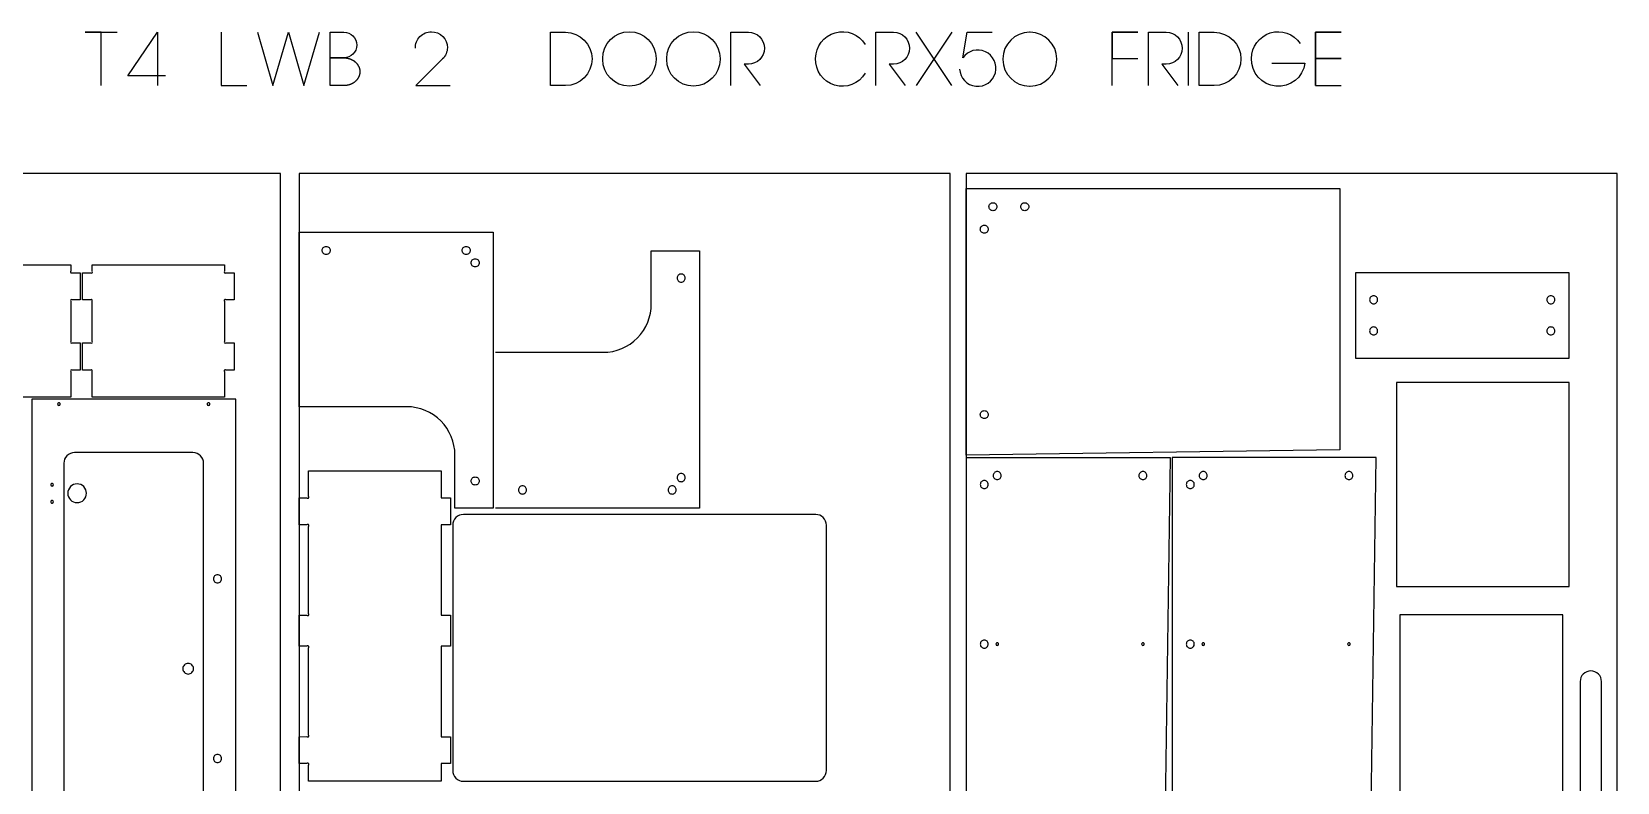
# Model space of a CAD drawing. Extents: x -767 to 4980, y -439 to 2808.
# Drawn here: x 2010 to 4980, y 1299 to 2706 of the extents above; entities that cross this region are included whole.
import ezdxf

# ---------------------------------------------------------------- set-up
doc = ezdxf.new("R2010")
doc.units = 0
for name, color, linetype in [('LAYER_1', 18, 'CONTINUOUS'), ('LAYER_10', 18, 'CONTINUOUS'), ('T5_LOGOLAYER_2', 18, 'CONTINUOUS'), ('T5_LOGOLAYER_20', 18, 'CONTINUOUS')]:
    doc.layers.add(name, color=color, linetype=linetype)

msp = doc.modelspace()

# ---------------------------------------------------------------- linework, layer by layer
at = {"layer": 'LAYER_1'}
for points in [[(3760.4, 0), (4980.4, 0), (4980.4, 2440), (3760.4, 2440)], [(3760.4, 2412), (4460.4, 2412), (4460.4, 1922), (3760.4, 1912)], [(4489.9, 2094.3), (4889.9, 2094.3), (4889.9, 2254.3), (4489.9, 2254.3)], [(4566.9, 1666.2), (4889.9, 1666.2), (4889.9, 2048.2), (4566.9, 2048.2)], [(4573.1, 1230.8), (4878.1, 1230.8), (4878.1, 1612.8), (4573.1, 1612.8)]]:
    msp.add_lwpolyline(points, close=True, dxfattribs=at)
for points in [[(3803.1, 2378, -0.414214), (3810.6, 2385.5, -0.414214), (3818.1, 2378, -0.414214), (3810.6, 2370.5, -0.414214)], [(3862.7, 2378, -0.414214), (3870.2, 2385.5, -0.414214), (3877.7, 2378, -0.414214), (3870.2, 2370.5, -0.414214)], [(3786.9, 2335.8, -0.414214), (3794.4, 2343.3, -0.414214), (3801.9, 2335.8, -0.414214), (3794.4, 2328.3, -0.414214)], [(4523.9, 2211, 0.414214), (4516.4, 2203.5, 0.414214), (4523.9, 2196, 0.414214), (4531.4, 2203.5, 0.414214)], [(4855.9, 2211, 0.414214), (4848.4, 2203.5, 0.414214), (4855.9, 2196, 0.414214), (4863.4, 2203.5, 0.414214)], [(4523.9, 2152.6, 0.414214), (4516.4, 2145.1, 0.414214), (4523.9, 2137.6, 0.414214), (4531.4, 2145.1, 0.414214)], [(4855.9, 2152.6, 0.414214), (4848.4, 2145.1, 0.414214), (4855.9, 2137.6, 0.414214), (4863.4, 2145.1, 0.414214)], [(3786.9, 1988.2, -0.414214), (3794.4, 1995.7, -0.414214), (3801.9, 1988.2, -0.414214), (3794.4, 1980.7, -0.414214)], [(3818.6, 1881.5, 0.414214), (3811.1, 1874, 0.414214), (3818.6, 1866.5, 0.414214), (3826.1, 1874, 0.414214)], [(4091.6, 1881.5, 0.414214), (4084.1, 1874, 0.414214), (4091.6, 1866.5, 0.414214), (4099.1, 1874, 0.414214)], [(4204.6, 1881.5, 0.414214), (4197.1, 1874, 0.414214), (4204.6, 1866.5, 0.414214), (4212.1, 1874, 0.414214)], [(4477.6, 1881.5, 0.414214), (4470.1, 1874, 0.414214), (4477.6, 1866.5, 0.414214), (4485.1, 1874, 0.414214)], [(3794.4, 1864.7, 0.414214), (3786.9, 1857.2, 0.414214), (3794.4, 1849.7, 0.414214), (3801.9, 1857.2, 0.414214)], [(4180.4, 1864.7, 0.414214), (4172.9, 1857.2, 0.414214), (4180.4, 1849.7, 0.414214), (4187.9, 1857.2, 0.414214)], [(3794.4, 1565.5, 0.414214), (3786.9, 1558, 0.414214), (3794.4, 1550.5, 0.414214), (3801.9, 1558, 0.414214)], [(3818.6, 1560.4, 0.414214), (3816.2, 1558, 0.414214), (3818.6, 1555.6, 0.414214), (3821, 1558, 0.414214)], [(4091.6, 1560.4, 0.414214), (4089.2, 1558, 0.414214), (4091.6, 1555.6, 0.414214), (4094, 1558, 0.414214)], [(4180.4, 1565.5, 0.414214), (4172.9, 1558, 0.414214), (4180.4, 1550.5, 0.414214), (4187.9, 1558, 0.414214)], [(4204.6, 1560.4, 0.414214), (4202.2, 1558, 0.414214), (4204.6, 1555.6, 0.414214), (4207, 1558, 0.414214)], [(4477.6, 1560.4, 0.414214), (4475.2, 1558, 0.414214), (4477.6, 1555.6, 0.414214), (4480, 1558, 0.414214)], [(4910.8, 767.8, 0.414214), (4930.8, 747.8, 0.414214), (4950.8, 767.8), (4950.8, 1487.8, 0.414214), (4930.8, 1507.8, 0.414214), (4910.8, 1487.8)]]:
    msp.add_lwpolyline(points, format="xyb", close=True, dxfattribs=at)
for points in [[(3760.4, 1908), (4142.4, 1908), (4132.4, 1208)], [(4518.4, 1208), (4528.4, 1908), (4146.4, 1908), (4146.4, 1208)]]:
    msp.add_lwpolyline(points, dxfattribs=at)
at = {"layer": 'LAYER_10'}
for points in [[(2510.5, 2330), (2874.5, 2330), (2874.5, 1813), (2802.5, 1813), (2802.5, 1912.4, 0.41541), (2712.5, 2003), (2510.5, 2003)], [(2568.9, 2296, -0.414214), (2561.3, 2288.4, -0.414214), (2553.6, 2296, -0.414214), (2561.3, 2303.6, -0.414214)], [(2831.3, 2296, -0.414214), (2823.7, 2288.4, -0.414214), (2816, 2296, -0.414214), (2823.7, 2303.6, -0.414214)], [(2848.1, 2272.8, -0.414214), (2840.5, 2265.2, -0.414214), (2832.8, 2272.8, -0.414214), (2840.5, 2280.5, -0.414214)], [(3234.1, 2244.2, 0.414214), (3226.5, 2251.8, 0.414214), (3218.8, 2244.2, 0.414214), (3226.5, 2236.6, 0.414214)], [(2069.8, 1897), (2069.8, 1127, 0.414214), (2089.8, 1107), (2311.8, 1107, 0.415309), (2331.8, 1127.1), (2331.8, 1897, 0.414214), (2311.8, 1917), (2089.8, 1917, 0.414625)], [(3234.1, 1870.2, 0.414214), (3226.5, 1877.8, 0.414214), (3218.8, 1870.2, 0.414214), (3226.5, 1862.5, 0.414214)], [(2112.3, 1840.8, 0.414214), (2094.8, 1858.3, 0.414214), (2077.3, 1840.8, 0.414214), (2094.8, 1823.3, 0.414214)], [(2848.1, 1863.8, -0.414214), (2840.5, 1856.2, -0.414214), (2832.8, 1863.8, -0.414214), (2840.5, 1871.4, -0.414214)], [(2936.8, 1847, 0.414214), (2929.2, 1854.6, 0.414214), (2921.6, 1847, 0.414214), (2929.2, 1839.4, 0.414214)], [(3217.3, 1847, 0.414214), (3209.7, 1854.6, 0.414214), (3202, 1847, 0.414214), (3209.7, 1839.4, 0.414214)], [(2312.8, 1512, 0.414214), (2302.8, 1522, 0.414214), (2292.8, 1512, 0.414214), (2302.8, 1502, 0.414214)]]:
    msp.add_lwpolyline(points, format="xyb", close=True, dxfattribs=at)
msp.add_lwpolyline([(2878.4, 2105), (3080.4, 2105, 0.41541), (3170.5, 2196.2), (3170.5, 2295), (3260.5, 2295), (3260.5, 1813), (2878.4, 1813)], format="xyb", dxfattribs=at)
msp.add_lwpolyline([(2009.8, 1007), (2391.8, 1007), (2391.8, 2017), (2009.8, 2017)], close=True, dxfattribs=at)
at = {"layer": 'T5_LOGOLAYER_2'}
for points in [[(2139.6, 2605), (2139.6, 2705), (2109.6, 2705), (2169.6, 2705)], [(2260.6, 2623), (2189.6, 2623), (2245.6, 2705), (2245.6, 2605)], [(2364.6, 2705), (2364.6, 2605), (2412.6, 2605)], [(2432.6, 2705), (2461.6, 2605), (2490.6, 2705), (2519.6, 2605), (2548.6, 2705)], [(3666.2, 2705), (3733.2, 2605)], [(3667.2, 2605), (3734.2, 2705)], [(4034.2, 2605), (4034.2, 2705), (4082.2, 2705), (4034.2, 2705), (4034.2, 2656), (4082.2, 2656)], [(4177.2, 2605), (4177.2, 2705)], [(4415.2, 2605), (4415.2, 2705), (4463.2, 2705), (4415.2, 2705), (4415.2, 2656), (4463.2, 2656), (4415.2, 2656), (4415.2, 2605), (4463.2, 2605)]]:
    msp.add_lwpolyline(points, dxfattribs=at)
for points in [[(2568.6, 2605), (2568.6, 2705), (2594.6, 2705, -1), (2594.6, 2657), (2568.6, 2657), (2594.6, 2657), (2595.4, 2657), (2596.2, 2657), (2596.9, 2656.9), (2597.7, 2656.9), (2598.4, 2656.8), (2599.2, 2656.7), (2599.9, 2656.6), (2600.7, 2656.5), (2601.4, 2656.3), (2602.1, 2656.2), (2602.8, 2656), (2603.5, 2655.8), (2604.2, 2655.6), (2604.9, 2655.4), (2605.6, 2655.2), (2606.3, 2654.9), (2606.9, 2654.7), (2607.6, 2654.4), (2608.2, 2654.1), (2608.9, 2653.9), (2609.5, 2653.5), (2610.1, 2653.2), (2610.7, 2652.9), (2611.3, 2652.6), (2611.9, 2652.2), (2612.5, 2651.8), (2613.1, 2651.4), (2613.6, 2651.1), (2614.2, 2650.7), (2614.7, 2650.2), (2615.2, 2649.8), (2615.8, 2649.4), (2616.3, 2648.9), (2616.7, 2648.5), (2617.2, 2648), (2617.7, 2647.5), (2618.1, 2647), (2618.6, 2646.5), (2619, 2646), (2619.4, 2645.5), (2619.8, 2645), (2620.2, 2644.5), (2620.5, 2643.9), (2620.9, 2643.4), (2621.2, 2642.8), (2621.6, 2642.3), (2621.9, 2641.7), (2622.2, 2641.1), (2622.4, 2640.5), (2622.7, 2639.9), (2622.9, 2639.3), (2623.2, 2638.7), (2623.4, 2638.1), (2623.6, 2637.5), (2623.7, 2636.9), (2623.9, 2636.2), (2624, 2635.6), (2624.2, 2635), (2624.3, 2634.3), (2624.3, 2633.7), (2624.4, 2633), (2624.5, 2632.3), (2624.5, 2631.7), (2624.5, 2631), (2624.5, 2630.3), (2624.5, 2629.7), (2624.4, 2629), (2624.3, 2628.3), (2624.3, 2627.7), (2624.2, 2627), (2624, 2626.4), (2623.9, 2625.8), (2623.7, 2625.1), (2623.6, 2624.5), (2623.4, 2623.9), (2623.2, 2623.3), (2622.9, 2622.7), (2622.7, 2622.1), (2622.4, 2621.5), (2622.2, 2620.9), (2621.9, 2620.3), (2621.6, 2619.7), (2621.2, 2619.2), (2620.9, 2618.6), (2620.5, 2618.1), (2620.2, 2617.5), (2619.8, 2617), (2619.4, 2616.5), (2619, 2615.9), (2618.6, 2615.4), (2618.1, 2614.9), (2617.7, 2614.5), (2617.2, 2614), (2616.7, 2613.5), (2616.3, 2613.1), (2615.8, 2612.6), (2615.2, 2612.2), (2614.7, 2611.7), (2614.2, 2611.3), (2613.6, 2610.9), (2613.1, 2610.5), (2612.5, 2610.2), (2611.9, 2609.8), (2611.3, 2609.4), (2610.7, 2609.1), (2610.1, 2608.8), (2609.5, 2608.4), (2608.9, 2608.1), (2608.2, 2607.8), (2607.6, 2607.6), (2606.9, 2607.3), (2606.3, 2607), (2605.6, 2606.8), (2604.9, 2606.6), (2604.2, 2606.4), (2603.5, 2606.2), (2602.8, 2606), (2602.1, 2605.8), (2601.4, 2605.7), (2600.7, 2605.5), (2599.9, 2605.4), (2599.2, 2605.3), (2598.4, 2605.2), (2597.7, 2605.1), (2596.9, 2605.1), (2596.2, 2605), (2595.4, 2605), (2594.6, 2605)], [(2981.5, 2605), (2981.5, 2705), (3009.5, 2705, -1), (3009.5, 2605)], [(3179.4, 2654, -1), (3079.4, 2654), (3079.4, 2656, -1), (3179.4, 2656)], [(3299.4, 2654, -1), (3199.4, 2654), (3199.4, 2656, -1), (3299.4, 2656)], [(3879.2, 2604), (3880.2, 2604, 0.413333), (3930.2, 2654), (3930.2, 2655, 0.413333), (3880.2, 2705), (3879.2, 2705, 0.413333), (3829.2, 2655), (3829.2, 2654, 0.413333)], [(4197.2, 2605), (4197.2, 2705), (4225.2, 2705, -1), (4225.2, 2605)]]:
    msp.add_lwpolyline(points, format="xyb", close=True, dxfattribs=at)
for points in [[(2728.5, 2675, -0.423868), (2758.5, 2706, -0.413911), (2788.5, 2676, -0.194637), (2779.5, 2655), (2729.5, 2605), (2793.5, 2605)], [(3319.4, 2605), (3319.4, 2705), (3352.4, 2705, -1), (3352.4, 2645), (3344.4, 2645), (3374.4, 2605)], [(3571.4, 2628, -0.77786), (3478.4, 2656, -0.756443), (3571.4, 2682)], [(3591.2, 2605), (3591.2, 2705), (3624.2, 2705, -1), (3624.2, 2645), (3616.2, 2645), (3646.2, 2605)], [(3748.2, 2636, 0.857608), (3815.1, 2629, 0.839431), (3754.2, 2657), (3762.2, 2705), (3809.2, 2705)], [(4102.2, 2605), (4102.2, 2705), (4135.2, 2705, -1), (4135.2, 2645), (4127.2, 2645), (4157.2, 2605)], [(4333.2, 2647), (4395.2, 2647, -0.955296), (4295.2, 2656, -0.741566), (4386.2, 2684)]]:
    msp.add_lwpolyline(points, format="xyb", dxfattribs=at)
at = {"layer": 'T5_LOGOLAYER_20'}
for points in [[(1255.8, 0), (2475.8, 0), (2475.8, 2440), (1255.8, 2440)], [(2510.5, 0), (3730.5, 0), (3730.5, 2440), (2510.5, 2440)], [(2776.5, 1832.2), (2794.5, 1832.2), (2794.5, 1781.9), (2776.5, 1781.9), (2776.5, 1701.8), (2776.5, 1657.7), (2776.5, 1612.2), (2794.5, 1612.2), (2794.5, 1554.3), (2776.5, 1554.3), (2776.5, 1384.5), (2794.5, 1384.5), (2794.5, 1334.3), (2776.5, 1334.3), (2776.5, 1311.3), (2776.5, 1301), (2528.5, 1301), (2528.5, 1331), (2528.6, 1331.1), (2528.8, 1331.3), (2528.9, 1331.5), (2529, 1331.7), (2529.1, 1331.9), (2529.1, 1332.1), (2529.1, 1332.3), (2529.1, 1332.5), (2529.1, 1332.8), (2529.1, 1333), (2529, 1333.2), (2528.9, 1333.3), (2528.8, 1333.5), (2528.7, 1333.7), (2528.6, 1333.9), (2528.4, 1334), (2528.3, 1334.2), (2528.1, 1334.3), (2527.9, 1334.5), (2527.8, 1334.6), (2527.6, 1334.7), (2527.4, 1334.7), (2527.2, 1334.8), (2527, 1334.8), (2526.8, 1334.9), (2526.5, 1334.9), (2526.3, 1334.8), (2526.1, 1334.8), (2525.9, 1334.7), (2525.7, 1334.6), (2525.5, 1334.5), (2525.3, 1334.3), (2510.5, 1334.2), (2510.5, 1384.5), (2525.3, 1384.6), (2525.5, 1384.4), (2525.7, 1384.3), (2526, 1384.2), (2526.2, 1384.1), (2526.4, 1384), (2526.6, 1384), (2526.8, 1384), (2527, 1384), (2527.2, 1384), (2527.4, 1384), (2527.6, 1384.1), (2527.8, 1384.2), (2528, 1384.3), (2528.1, 1384.4), (2528.3, 1384.5), (2528.5, 1384.6), (2528.6, 1384.7), (2528.7, 1384.9), (2528.8, 1385), (2528.9, 1385.2), (2529, 1385.4), (2529.1, 1385.6), (2529.1, 1385.7), (2529.1, 1385.9), (2529.1, 1386.1), (2529.1, 1386.3), (2529.1, 1386.5), (2529, 1386.7), (2528.9, 1386.9), (2528.8, 1387.1), (2528.6, 1387.3), (2528.5, 1387.4), (2528.5, 1550.9), (2528.6, 1551.1), (2528.8, 1551.3), (2528.9, 1551.5), (2529, 1551.7), (2529.1, 1551.9), (2529.1, 1552.1), (2529.1, 1552.3), (2529.1, 1552.5), (2529.1, 1552.7), (2529.1, 1552.9), (2529, 1553.1), (2528.9, 1553.3), (2528.8, 1553.5), (2528.7, 1553.7), (2528.6, 1553.8), (2528.4, 1554), (2528.3, 1554.2), (2528.1, 1554.3), (2527.9, 1554.4), (2527.8, 1554.5), (2527.6, 1554.6), (2527.4, 1554.7), (2527.2, 1554.8), (2527, 1554.8), (2526.8, 1554.8), (2526.5, 1554.8), (2526.3, 1554.8), (2526.1, 1554.7), (2525.9, 1554.6), (2525.7, 1554.5), (2525.5, 1554.4), (2525.3, 1554.2), (2510.5, 1554.3), (2510.5, 1612.3), (2525.3, 1612.3), (2525.5, 1612.1), (2525.7, 1611.9), (2526, 1611.8), (2526.2, 1611.8), (2526.4, 1611.7), (2526.6, 1611.6), (2526.8, 1611.6), (2527, 1611.6), (2527.2, 1611.6), (2527.4, 1611.7), (2527.6, 1611.7), (2527.8, 1611.8), (2528, 1611.9), (2528.1, 1612), (2528.3, 1612.1), (2528.5, 1612.3), (2528.6, 1612.4), (2528.7, 1612.5), (2528.8, 1612.7), (2528.9, 1612.9), (2529, 1613), (2529.1, 1613.2), (2529.1, 1613.4), (2529.1, 1613.6), (2529.1, 1613.8), (2529.1, 1614), (2529.1, 1614.2), (2529, 1614.3), (2528.9, 1614.5), (2528.8, 1614.7), (2528.6, 1614.9), (2528.5, 1615.1), (2528.5, 1778.6), (2528.6, 1778.7), (2528.8, 1778.9), (2528.9, 1779.1), (2529, 1779.3), (2529.1, 1779.5), (2529.1, 1779.7), (2529.1, 1779.9), (2529.1, 1780.1), (2529.1, 1780.4), (2529.1, 1780.6), (2529, 1780.8), (2528.9, 1780.9), (2528.8, 1781.1), (2528.7, 1781.3), (2528.6, 1781.5), (2528.5, 1781.6), (2528.3, 1781.8), (2528.1, 1781.9), (2528, 1782.1), (2527.8, 1782.2), (2527.6, 1782.3), (2527.4, 1782.3), (2527.2, 1782.4), (2527, 1782.4), (2526.8, 1782.5), (2526.6, 1782.5), (2526.4, 1782.4), (2526.1, 1782.4), (2525.9, 1782.3), (2525.7, 1782.2), (2525.5, 1782.1), (2525.3, 1781.9), (2510.5, 1781.8), (2510.5, 1832.2), (2525.3, 1832.2), (2525.5, 1832), (2525.7, 1831.9), (2526, 1831.8), (2526.2, 1831.7), (2526.4, 1831.6), (2526.6, 1831.6), (2526.8, 1831.6), (2527, 1831.6), (2527.2, 1831.6), (2527.4, 1831.6), (2527.6, 1831.7), (2527.8, 1831.8), (2528, 1831.9), (2528.1, 1832), (2528.3, 1832.1), (2528.5, 1832.2), (2528.6, 1832.3), (2528.7, 1832.5), (2528.8, 1832.6), (2528.9, 1832.8), (2529, 1833), (2529.1, 1833.2), (2529.1, 1833.3), (2529.1, 1833.5), (2529.1, 1833.7), (2529.1, 1833.9), (2529.1, 1834.1), (2529, 1834.3), (2528.9, 1834.5), (2528.8, 1834.7), (2528.6, 1834.9), (2528.5, 1835), (2528.5, 1883), (2776.6, 1883), (2776.6, 1877.5), (2776.5, 1867.3), (2776.5, 1860.5), (2776.5, 1852.3), (2776.5, 1842.9)]]:
    msp.add_lwpolyline(points, close=True, dxfattribs=at)
msp.add_lwpolyline([(1834.7, 2269), (2082.7, 2269), (2082.7, 2257.1, 1), (2085.5, 2254.2), (2100.7, 2254.2), (2100.7, 2203.4), (2085.5, 2203.4, 1), (2082.7, 2200.6), (2082.7, 2125.5, 1), (2085.5, 2122.6), (2100.7, 2122.6), (2100.7, 2071.8), (2085.5, 2071.8, 1), (2082.7, 2069), (2082.7, 2021), (1834.7, 2021)], format="xyb", dxfattribs=at)
for points in [[(2370.8, 2269), (2370.7, 2257.1, 1), (2373.6, 2254.2), (2388.7, 2254.2), (2388.7, 2203.4), (2373.6, 2203.4, 1), (2370.7, 2200.6), (2370.7, 2125.5, 1), (2373.6, 2122.6), (2388.7, 2122.6), (2388.7, 2071.8), (2373.6, 2071.8, 1), (2370.7, 2069), (2370.7, 2021), (2122.7, 2021), (2122.7, 2069, 1), (2119.9, 2071.8), (2104.7, 2071.8), (2104.7, 2122.6), (2119.9, 2122.6, 1), (2122.7, 2125.5), (2122.7, 2200.6, 1), (2119.9, 2203.4), (2104.7, 2203.4), (2104.7, 2254.2), (2119.9, 2254.2, 1), (2122.7, 2257.1), (2122.8, 2269)], [(2060.6, 2010.5, 0.414214), (2058.1, 2008, 0.414214), (2060.6, 2005.5, 0.414214), (2063.1, 2008, 0.414214)], [(2341, 2010.5, 0.414214), (2338.5, 2008, 0.414214), (2341, 2005.5, 0.414214), (2343.5, 2008, 0.414214)], [(2050.3, 1856.8, 0.414214), (2047.8, 1859.3, 0.414214), (2045.3, 1856.8, 0.414214), (2047.8, 1854.3, 0.414214)], [(2050.3, 1824.8, 0.414214), (2047.8, 1827.3, 0.414214), (2045.3, 1824.8, 0.414214), (2047.8, 1822.3, 0.414214)], [(3498.5, 1781, 0.414214), (3478.5, 1801), (2818.5, 1801, 0.414214), (2798.5, 1781), (2798.5, 1321, 0.414214), (2818.5, 1301), (3478.5, 1301, 0.414214), (3498.5, 1321)], [(2365.4, 1680.4, 0.414214), (2357.8, 1688, 0.414214), (2350.2, 1680.4, 0.414214), (2357.8, 1672.8, 0.414214)], [(2365.4, 1343.6, 0.414214), (2357.8, 1351.2, 0.414214), (2350.2, 1343.6, 0.414214), (2357.8, 1336, 0.414214)]]:
    msp.add_lwpolyline(points, format="xyb", close=True, dxfattribs=at)

doc.saveas('drawing.dxf')
